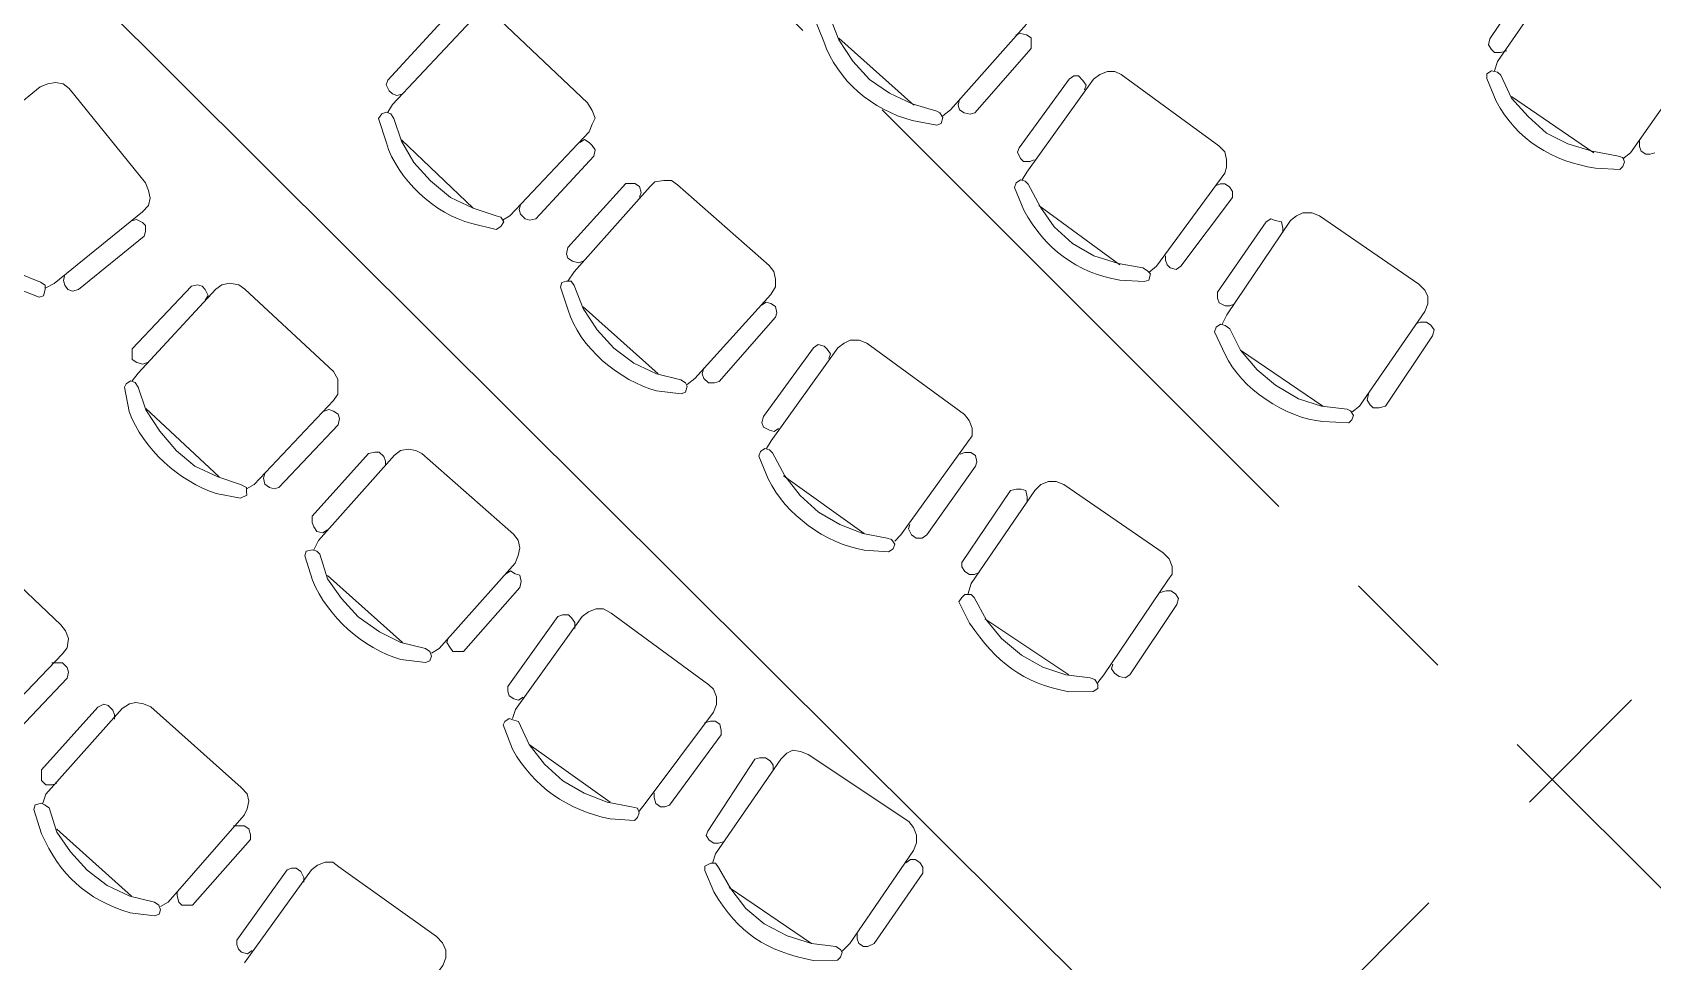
# Model space of a CAD drawing. Header units: inches. Extents: x 6322 to 85903, y -36042 to 7673.
# Drawn here: x 63292.6 to 63473, y 5198.3 to 5301.8 of the extents above; entities that cross this region are included whole.
import ezdxf

# ---------------------------------------------------------------- set-up
doc = ezdxf.new("R2010")
doc.units = ezdxf.units.IN
doc.header["$LTSCALE"] = 10
doc.linetypes.add('Amconstr', pattern=[9999, 9999, 0])
doc.linetypes.add('CENTER', pattern=[2, 1.25, -0.25, 0.25, -0.25])
doc.layers.add('FURN', color=6, linetype='Continuous')
doc.layers.add('ROAD CL', color=251, linetype='CENTER')

# ---------------------------------------------------------------- blocks, each defined once
blk = doc.blocks.new('pdf plan')
at = {"color": 7, "linetype": 'Continuous', "lineweight": 5, "true_color": 0x000007}
for p, q in [((638.982, 305.378), (639.181, 304.881)), ((653.57, 304.054), (653.769, 303.558)), ((629.521, 303.227), (629.687, 302.698)), ((641.099, 303.161), (641.629, 303.062)), ((655.919, 302.103), (656.448, 302.07)), ((643.316, 301.706), (643.514, 301.21)), ((631.539, 300.945), (632.069, 300.813)), ((621.648, 299.556), (622.145, 299.357)), ((633.458, 299.556), (633.623, 299.059)), ((645.598, 299.688), (646.127, 299.655)), ((647.649, 298.563), (647.881, 298.067)), ((623.997, 297.405), (624.096, 296.876)), ((635.542, 297.306), (636.071, 297.24)), ((649.998, 296.612), (650.56, 296.578)), ((637.758, 295.884), (637.957, 295.388)), ((625.982, 295.09), (626.511, 294.991)), ((627.901, 293.734), (628.066, 293.204)), ((640.041, 293.833), (640.57, 293.8)), ((642.092, 292.708), (642.323, 292.245)), ((629.985, 291.484), (630.514, 291.418)), ((644.473, 290.756), (645.003, 290.756)), ((632.201, 290.062), (632.399, 289.532)), ((622.012, 288.242), (622.178, 287.713)), ((634.516, 288.011), (635.046, 287.978)), ((636.567, 286.886), (636.766, 286.423)), ((624.096, 285.993), (624.626, 285.927)), ((638.916, 284.934), (639.445, 284.934))]:
    blk.add_line(p, q, dxfattribs=at)
for points in [[(654.662, 306.436), (653.637, 304.915), (653.637, 304.915)], [(653.802, 304.418), (655.224, 306.469), (655.224, 306.469)], [(630.977, 305.411), (629.72, 304.054), (629.72, 304.054)], [(631.539, 305.345), (629.819, 303.525), (629.819, 303.525)], [(632.366, 301.11), (634.086, 302.93), (634.153, 303.095), (634.219, 303.227), (634.153, 303.393), (634.053, 303.558), (632.168, 305.345), (632.002, 305.444), (631.837, 305.477), (631.672, 305.444), (631.539, 305.345)], [(639.313, 305.411), (639.512, 304.915), (639.809, 304.451), (640.173, 304.054), (640.603, 303.757), (641.099, 303.525), (641.629, 303.36)], [(643.58, 305.245), (641.926, 303.393), (641.926, 303.393)], [(641.132, 303.492), (639.512, 304.948), (639.512, 304.948)], [(643.68, 304.716), (643.68, 304.815), (643.68, 304.948), (643.58, 305.014), (643.448, 305.047), (643.349, 305.014)], [(653.637, 304.915), (653.603, 304.782), (653.67, 304.683), (653.736, 304.617), (653.868, 304.617), (654, 304.65)], [(643.68, 304.716), (642.456, 303.327), (642.456, 303.327)], [(658.102, 304.451), (656.68, 302.434), (656.68, 302.434)], [(644.837, 303.823), (644.87, 303.922), (644.804, 304.021), (644.705, 304.121), (644.606, 304.121), (644.507, 304.054)], [(646.392, 299.986), (647.881, 302.004), (647.914, 302.136), (647.914, 302.301), (647.881, 302.467), (647.748, 302.599), (645.631, 304.154), (645.499, 304.22), (645.334, 304.22), (645.168, 304.154), (645.036, 304.054)], [(653.868, 304.121), (653.802, 304.187), (653.67, 304.22), (653.57, 304.154), (653.57, 304.054)], [(653.802, 304.418), (653.736, 304.22), (653.736, 304.22)], [(653.868, 304.121), (654.1, 303.624), (654.464, 303.227), (654.861, 302.864), (655.324, 302.632), (655.853, 302.467), (656.382, 302.367)], [(620.259, 302.367), (622.178, 303.922), (622.178, 303.922)], [(622.806, 303.889), (622.674, 303.988), (622.509, 304.021), (622.343, 303.988), (622.178, 303.922)], [(622.806, 303.889), (624.46, 301.838), (624.46, 301.838)], [(629.72, 304.054), (629.687, 303.955), (629.753, 303.823), (629.819, 303.757), (629.918, 303.724), (630.051, 303.757)], [(644.507, 304.054), (643.415, 302.566), (643.415, 302.566)], [(645.036, 304.054), (643.58, 302.037), (643.58, 302.037)], [(629.819, 303.525), (629.72, 303.36), (629.72, 303.36)], [(641.761, 303.261), (641.926, 303.393), (641.926, 303.393)], [(642.125, 303.624), (642.092, 303.492), (642.125, 303.393), (642.224, 303.327), (642.356, 303.294), (642.456, 303.327)], [(655.886, 302.434), (654.1, 303.657), (654.1, 303.657)], [(629.852, 303.227), (629.786, 303.327), (629.687, 303.36), (629.588, 303.327), (629.521, 303.227)], [(629.852, 303.227), (630.018, 302.731), (630.282, 302.268), (630.646, 301.871), (631.076, 301.507), (631.572, 301.276), (632.069, 301.11)], [(641.629, 303.062), (641.728, 303.095), (641.761, 303.227), (641.695, 303.327), (641.629, 303.36)], [(630.018, 302.764), (631.572, 301.276), (631.572, 301.276)], [(634.186, 302.4), (634.219, 302.533), (634.153, 302.632), (634.086, 302.698), (633.987, 302.764), (633.888, 302.698)], [(656.878, 302.698), (656.878, 302.566), (656.911, 302.467), (657.011, 302.4), (657.11, 302.4), (657.209, 302.434)], [(634.186, 302.4), (632.929, 301.044), (632.929, 301.044)], [(643.415, 302.566), (643.382, 302.467), (643.448, 302.334), (643.514, 302.268), (643.646, 302.268), (643.746, 302.301)], [(656.448, 302.07), (656.515, 302.136), (656.548, 302.235), (656.515, 302.334), (656.382, 302.367)], [(656.515, 302.301), (656.68, 302.434), (656.68, 302.434)], [(620.226, 302.07), (620.358, 301.54), (620.557, 301.044), (620.855, 300.581), (621.218, 300.217), (621.682, 299.886), (622.178, 299.688)], [(643.58, 302.037), (643.481, 301.871), (643.481, 301.871)], [(624.394, 301.21), (624.526, 301.342), (624.559, 301.507), (624.526, 301.673), (624.46, 301.838)], [(634.88, 301.805), (633.623, 300.416), (633.623, 300.416)], [(633.756, 299.886), (635.41, 301.739), (635.41, 301.739)], [(635.178, 301.507), (635.211, 301.607), (635.178, 301.739), (635.079, 301.805), (634.98, 301.805), (634.88, 301.805)], [(636.005, 301.772), (635.873, 301.871), (635.707, 301.871), (635.509, 301.838), (635.41, 301.739)], [(636.005, 301.772), (637.99, 300.019), (637.99, 300.019)], [(643.613, 301.772), (643.547, 301.838), (643.448, 301.871), (643.349, 301.805), (643.316, 301.706)], [(643.613, 301.772), (643.878, 301.276), (644.176, 300.846), (644.573, 300.482), (645.036, 300.217), (645.565, 300.052), (646.094, 299.953)], [(648.046, 301.474), (648.046, 301.607), (647.98, 301.706), (647.881, 301.772), (647.781, 301.772), (647.682, 301.739)], [(632.598, 301.342), (632.565, 301.243), (632.598, 301.143), (632.697, 301.044), (632.796, 301.011), (632.929, 301.044)], [(643.845, 301.309), (645.598, 300.019), (645.598, 300.019)], [(648.046, 301.474), (646.921, 299.986), (646.921, 299.986)], [(624.394, 301.21), (622.475, 299.655), (622.475, 299.655)], [(624.427, 300.68), (624.46, 300.78), (624.46, 300.912), (624.394, 300.978), (624.262, 301.044), (624.163, 301.011)], [(632.069, 300.813), (632.168, 300.879), (632.234, 300.978), (632.168, 301.077), (632.069, 301.11)], [(632.201, 301.011), (632.366, 301.11), (632.366, 301.11)], [(648.774, 300.945), (647.715, 299.423), (647.715, 299.423)], [(647.914, 298.927), (649.303, 300.978), (649.303, 300.978)], [(649.138, 300.713), (649.138, 300.813), (649.105, 300.945), (648.972, 300.978), (648.873, 301.011), (648.774, 300.945)], [(649.932, 301.077), (649.766, 301.143), (649.568, 301.143), (649.435, 301.077), (649.303, 300.978)], [(649.932, 301.077), (652.082, 299.589), (652.082, 299.589)], [(624.427, 300.68), (623.005, 299.523), (623.005, 299.523)], [(633.623, 300.416), (633.59, 300.283), (633.623, 300.184), (633.723, 300.118), (633.855, 300.085), (633.954, 300.118)], [(646.591, 300.217), (646.591, 300.118), (646.624, 300.019), (646.69, 299.953), (646.822, 299.919), (646.921, 299.986)], [(633.756, 299.886), (633.623, 299.688), (633.623, 299.688)], [(638.023, 299.39), (638.122, 299.556), (638.122, 299.721), (638.089, 299.886), (637.99, 300.019)], [(646.127, 299.655), (646.227, 299.688), (646.26, 299.82), (646.194, 299.886), (646.094, 299.953)], [(646.227, 299.853), (646.392, 299.986), (646.392, 299.986)], [(622.145, 299.357), (622.244, 299.39), (622.277, 299.523), (622.277, 299.622), (622.178, 299.688)], [(622.277, 299.556), (622.475, 299.655), (622.475, 299.655)], [(622.707, 299.853), (622.674, 299.721), (622.707, 299.622), (622.773, 299.523), (622.872, 299.489), (623.005, 299.523)], [(625.453, 299.589), (624.163, 298.232), (624.163, 298.232)], [(625.982, 299.523), (624.295, 297.703), (624.295, 297.703)], [(625.75, 299.291), (625.816, 299.39), (625.75, 299.523), (625.684, 299.589), (625.585, 299.622), (625.453, 299.589)], [(626.809, 295.288), (628.529, 297.108), (628.628, 297.24), (628.628, 297.405), (628.628, 297.571), (628.529, 297.736), (626.61, 299.523), (626.478, 299.622), (626.28, 299.655), (626.114, 299.622), (625.982, 299.523)], [(633.756, 299.589), (633.689, 299.688), (633.59, 299.688), (633.491, 299.655), (633.458, 299.556)], [(633.756, 299.589), (633.954, 299.092), (634.252, 298.629), (634.616, 298.232), (635.046, 297.902), (635.542, 297.67), (636.071, 297.538)], [(652.214, 298.993), (652.28, 299.159), (652.28, 299.324), (652.214, 299.456), (652.082, 299.589)], [(638.023, 299.39), (636.369, 297.571), (636.369, 297.571)], [(638.122, 298.894), (638.155, 298.993), (638.122, 299.126), (638.023, 299.192), (637.924, 299.225), (637.824, 299.159)], [(647.715, 299.423), (647.715, 299.291), (647.748, 299.192), (647.881, 299.126), (647.98, 299.126), (648.079, 299.159)], [(635.575, 297.67), (633.954, 299.126), (633.954, 299.126)], [(638.122, 298.894), (636.898, 297.505), (636.898, 297.505)], [(647.914, 298.927), (647.815, 298.729), (647.815, 298.729)], [(652.214, 298.993), (650.792, 296.942), (650.792, 296.942)], [(647.98, 298.629), (647.881, 298.696), (647.781, 298.729), (647.682, 298.662), (647.649, 298.563)], [(647.98, 298.629), (648.211, 298.166), (648.575, 297.736), (648.972, 297.405), (649.469, 297.108), (649.965, 296.942), (650.527, 296.876)], [(652.38, 298.464), (651.354, 296.942), (651.354, 296.942)], [(652.38, 298.464), (652.413, 298.596), (652.346, 298.696), (652.247, 298.762), (652.115, 298.762), (652.016, 298.729)], [(624.163, 298.232), (624.163, 298.1), (624.163, 298.001), (624.262, 297.935), (624.394, 297.902), (624.493, 297.935)], [(638.949, 298.232), (637.858, 296.744), (637.858, 296.744)], [(639.478, 298.232), (638.023, 296.215), (638.023, 296.215)], [(639.28, 298.001), (639.313, 298.1), (639.247, 298.199), (639.181, 298.265), (639.048, 298.299), (638.949, 298.232)], [(640.835, 294.164), (642.29, 296.181), (642.389, 296.314), (642.389, 296.479), (642.323, 296.645), (642.224, 296.777), (640.107, 298.332), (639.942, 298.398), (639.743, 298.398), (639.611, 298.332), (639.478, 298.232)], [(649.998, 296.942), (648.211, 298.166), (648.211, 298.166)], [(636.567, 297.802), (636.534, 297.67), (636.567, 297.571), (636.667, 297.472), (636.799, 297.472), (636.898, 297.505)], [(624.295, 297.405), (624.229, 297.505), (624.129, 297.538), (624.03, 297.472), (623.997, 297.405)], [(624.295, 297.703), (624.163, 297.538), (624.163, 297.538)], [(624.295, 297.405), (624.46, 296.909), (624.758, 296.446), (625.122, 296.016), (625.519, 295.685), (626.015, 295.454), (626.511, 295.288)], [(636.071, 297.24), (636.17, 297.273), (636.204, 297.405), (636.17, 297.472), (636.071, 297.538)], [(636.204, 297.439), (636.369, 297.571), (636.369, 297.571)], [(650.99, 297.207), (650.957, 297.075), (651.023, 296.975), (651.089, 296.909), (651.222, 296.909), (651.354, 296.942)], [(624.46, 296.942), (626.048, 295.454), (626.048, 295.454)], [(628.628, 296.578), (628.661, 296.711), (628.628, 296.81), (628.529, 296.876), (628.43, 296.909), (628.331, 296.876)], [(637.858, 296.744), (637.824, 296.612), (637.858, 296.512), (637.99, 296.446), (638.089, 296.413), (638.188, 296.479)], [(650.56, 296.578), (650.626, 296.645), (650.659, 296.744), (650.593, 296.843), (650.527, 296.876)], [(650.626, 296.81), (650.792, 296.942), (650.792, 296.942)], [(628.628, 296.578), (627.338, 295.222), (627.338, 295.222)], [(630.448, 295.95), (630.315, 296.016), (630.15, 296.049), (629.985, 296.016), (629.852, 295.917)], [(638.056, 295.95), (637.99, 296.016), (637.891, 296.049), (637.791, 295.983), (637.758, 295.884)], [(638.023, 296.215), (637.924, 296.049), (637.924, 296.049)], [(629.29, 295.95), (628.066, 294.594), (628.066, 294.594)], [(628.198, 294.064), (629.852, 295.917), (629.852, 295.917)], [(629.654, 295.685), (629.654, 295.785), (629.621, 295.884), (629.521, 295.983), (629.422, 295.983), (629.29, 295.95)], [(630.448, 295.95), (632.432, 294.197), (632.432, 294.197)], [(638.056, 295.95), (638.321, 295.454), (638.651, 295.024), (639.048, 294.66), (639.512, 294.395), (640.008, 294.197), (640.537, 294.097)], [(642.456, 295.652), (641.397, 294.164), (641.397, 294.164)], [(642.456, 295.652), (642.489, 295.751), (642.456, 295.884), (642.356, 295.95), (642.224, 295.95), (642.125, 295.917)], [(627.04, 295.52), (627.007, 295.421), (627.04, 295.288), (627.14, 295.222), (627.239, 295.189), (627.338, 295.222)], [(638.288, 295.454), (640.041, 294.197), (640.041, 294.197)], [(644.374, 295.255), (644.209, 295.321), (644.043, 295.321), (643.878, 295.255), (643.746, 295.123)], [(626.511, 294.991), (626.643, 295.057), (626.643, 295.123), (626.643, 295.222), (626.511, 295.288)], [(626.643, 295.189), (626.809, 295.288), (626.809, 295.288)], [(643.216, 295.123), (642.158, 293.568), (642.158, 293.568)], [(642.356, 293.105), (643.746, 295.123), (643.746, 295.123)], [(643.58, 294.891), (643.58, 294.991), (643.547, 295.123), (643.448, 295.156), (643.349, 295.156), (643.216, 295.123)], [(644.374, 295.255), (646.524, 293.767), (646.524, 293.767)], [(628.066, 294.594), (628.066, 294.461), (628.099, 294.362), (628.165, 294.263), (628.297, 294.23), (628.397, 294.296)], [(641.033, 294.395), (641, 294.296), (641.066, 294.164), (641.166, 294.097), (641.298, 294.097), (641.397, 294.164)], [(620.921, 289.83), (622.641, 291.616), (622.74, 291.749), (622.773, 291.947), (622.707, 292.113), (622.608, 292.245), (620.689, 294.064), (620.557, 294.131), (620.391, 294.164), (620.226, 294.097), (620.094, 294.031)], [(628.198, 294.064), (628.099, 293.866), (628.099, 293.866)], [(632.466, 293.568), (632.532, 293.734), (632.565, 293.899), (632.532, 294.064), (632.432, 294.197)], [(640.57, 293.8), (640.669, 293.866), (640.702, 293.965), (640.636, 294.064), (640.537, 294.097)], [(640.702, 294.031), (640.835, 294.164), (640.835, 294.164)], [(628.231, 293.767), (628.165, 293.833), (628.066, 293.866), (627.934, 293.833), (627.901, 293.734)], [(628.231, 293.767), (628.397, 293.237), (628.694, 292.807), (629.058, 292.41), (629.521, 292.08), (629.985, 291.848), (630.514, 291.716)], [(632.466, 293.568), (630.812, 291.716), (630.812, 291.716)], [(642.158, 293.568), (642.158, 293.469), (642.224, 293.37), (642.323, 293.304), (642.423, 293.304), (642.522, 293.337)], [(646.624, 293.171), (646.723, 293.304), (646.723, 293.469), (646.657, 293.634), (646.524, 293.767)], [(630.018, 291.848), (628.397, 293.304), (628.397, 293.304)], [(632.565, 293.039), (632.598, 293.171), (632.565, 293.304), (632.466, 293.337), (632.366, 293.403), (632.267, 293.337)], [(632.565, 293.039), (631.341, 291.65), (631.341, 291.65)], [(642.423, 292.807), (642.356, 292.873), (642.224, 292.873), (642.158, 292.807), (642.092, 292.708)], [(642.356, 293.105), (642.29, 292.873), (642.29, 292.873)], [(646.624, 293.171), (645.234, 291.12), (645.234, 291.12)], [(646.822, 292.642), (646.855, 292.774), (646.789, 292.873), (646.69, 292.94), (646.591, 292.94), (646.458, 292.907)], [(635.277, 288.342), (636.766, 290.326), (636.832, 290.492), (636.832, 290.657), (636.766, 290.823), (636.667, 290.922), (634.55, 292.477), (634.384, 292.576), (634.219, 292.576), (634.053, 292.51), (633.921, 292.41)], [(642.423, 292.807), (642.687, 292.311), (643.018, 291.914), (643.448, 291.55), (643.911, 291.286), (644.407, 291.12), (644.937, 291.054)], [(646.822, 292.642), (645.797, 291.12), (645.797, 291.12)], [(633.392, 292.41), (632.3, 290.889), (632.3, 290.889)], [(633.921, 292.41), (632.466, 290.393), (632.466, 290.393)], [(633.756, 292.146), (633.756, 292.278), (633.689, 292.377), (633.623, 292.443), (633.491, 292.443), (633.392, 292.41)], [(644.473, 291.12), (642.654, 292.344), (642.654, 292.344)], [(631.01, 291.947), (630.977, 291.848), (631.043, 291.749), (631.109, 291.65), (631.242, 291.65), (631.341, 291.65)], [(630.514, 291.418), (630.613, 291.451), (630.646, 291.55), (630.613, 291.65), (630.514, 291.716)], [(630.646, 291.616), (630.812, 291.716), (630.812, 291.716)], [(622.74, 291.087), (621.45, 289.731), (621.45, 289.731)], [(622.74, 291.087), (622.773, 291.22), (622.74, 291.319), (622.641, 291.418), (622.542, 291.418), (622.409, 291.418)], [(645.102, 290.955), (645.234, 291.12), (645.234, 291.12)], [(645.433, 291.352), (645.4, 291.253), (645.466, 291.153), (645.565, 291.087), (645.697, 291.054), (645.797, 291.12)], [(632.3, 290.889), (632.3, 290.789), (632.333, 290.69), (632.432, 290.624), (632.532, 290.591), (632.631, 290.657)], [(645.003, 290.756), (645.102, 290.823), (645.102, 290.922), (645.036, 291.021), (644.937, 291.054)], [(623.402, 290.459), (622.178, 289.102), (622.178, 289.102)], [(622.277, 288.573), (623.931, 290.426), (623.931, 290.426)], [(623.766, 290.194), (623.766, 290.293), (623.732, 290.393), (623.633, 290.492), (623.534, 290.525), (623.402, 290.459)], [(624.559, 290.459), (624.394, 290.525), (624.229, 290.558), (624.096, 290.525), (623.931, 290.426)], [(624.559, 290.459), (626.511, 288.705), (626.511, 288.705)], [(632.466, 290.393), (632.399, 290.194), (632.399, 290.194)], [(632.532, 290.128), (632.432, 290.161), (632.333, 290.194), (632.234, 290.128), (632.201, 290.062)], [(632.532, 290.128), (632.763, 289.632), (633.094, 289.202), (633.491, 288.838), (633.954, 288.573), (634.45, 288.375), (634.98, 288.275)], [(636.931, 289.83), (636.931, 289.929), (636.898, 290.062), (636.799, 290.128), (636.7, 290.128), (636.567, 290.095)], [(636.931, 289.83), (635.807, 288.308), (635.807, 288.308)], [(632.763, 289.632), (634.516, 288.375), (634.516, 288.375)], [(638.056, 289.069), (638.056, 289.169), (637.99, 289.268), (637.891, 289.334), (637.758, 289.334), (637.659, 289.301)], [(638.817, 289.4), (638.651, 289.466), (638.486, 289.499), (638.354, 289.433), (638.221, 289.301)], [(638.817, 289.4), (641, 287.945), (641, 287.945)], [(622.178, 289.102), (622.178, 288.97), (622.178, 288.871), (622.277, 288.772), (622.409, 288.772), (622.509, 288.805)], [(637.659, 289.301), (636.634, 287.746), (636.634, 287.746)], [(636.799, 287.25), (638.221, 289.301), (638.221, 289.301)], [(626.577, 288.11), (626.643, 288.242), (626.677, 288.408), (626.643, 288.573), (626.511, 288.705)], [(622.343, 288.275), (622.244, 288.342), (622.178, 288.375), (622.045, 288.342), (622.012, 288.242)], [(622.277, 288.573), (622.211, 288.375), (622.211, 288.375)], [(622.343, 288.275), (622.509, 287.746), (622.806, 287.316), (623.17, 286.919), (623.6, 286.588), (624.096, 286.357), (624.626, 286.224)], [(635.046, 287.978), (635.112, 288.044), (635.145, 288.143), (635.112, 288.242), (634.98, 288.275)], [(635.145, 288.176), (635.277, 288.342), (635.277, 288.342)], [(635.476, 288.573), (635.476, 288.474), (635.509, 288.342), (635.608, 288.275), (635.707, 288.275), (635.807, 288.308)], [(626.577, 288.11), (624.923, 286.224), (624.923, 286.224)], [(641.099, 287.316), (641.166, 287.481), (641.166, 287.647), (641.099, 287.812), (641, 287.945)], [(624.129, 286.357), (622.509, 287.812), (622.509, 287.812)], [(626.71, 287.581), (625.453, 286.158), (625.453, 286.158)], [(626.71, 287.581), (626.71, 287.68), (626.677, 287.812), (626.577, 287.878), (626.478, 287.878), (626.346, 287.878)], [(636.634, 287.746), (636.6, 287.647), (636.667, 287.548), (636.766, 287.481), (636.865, 287.481), (636.997, 287.515)], [(636.799, 287.25), (636.733, 287.051), (636.733, 287.051)], [(641.099, 287.316), (639.71, 285.298), (639.71, 285.298)], [(627.504, 286.919), (626.412, 285.397), (626.412, 285.397)], [(628.033, 286.919), (626.577, 284.901), (626.577, 284.901)], [(627.867, 286.654), (627.867, 286.754), (627.801, 286.886), (627.702, 286.952), (627.603, 286.952), (627.504, 286.919)], [(629.389, 282.85), (630.878, 284.835), (630.944, 285.001), (630.944, 285.166), (630.878, 285.331), (630.745, 285.464), (628.628, 286.985), (628.496, 287.085), (628.331, 287.085), (628.165, 287.018), (628.033, 286.919)], [(636.865, 286.952), (636.799, 287.051), (636.7, 287.051), (636.567, 286.985), (636.567, 286.886)], [(636.865, 286.952), (637.13, 286.489), (637.461, 286.059), (637.858, 285.728), (638.354, 285.464), (638.883, 285.298), (639.412, 285.232)], [(641.298, 286.82), (641.298, 286.952), (641.232, 287.051), (641.132, 287.118), (641.033, 287.118), (640.934, 287.051)], [(638.883, 285.298), (637.097, 286.522), (637.097, 286.522)], [(641.298, 286.82), (640.239, 285.298), (640.239, 285.298)], [(624.626, 285.927), (624.725, 285.96), (624.758, 286.059), (624.725, 286.158), (624.626, 286.224)], [(624.758, 286.125), (624.923, 286.224), (624.923, 286.224)], [(625.122, 286.456), (625.122, 286.357), (625.155, 286.224), (625.221, 286.158), (625.353, 286.158), (625.453, 286.158)], [(639.875, 285.53), (639.875, 285.397), (639.908, 285.298), (640.008, 285.232), (640.107, 285.232), (640.239, 285.298)], [(626.412, 285.397), (626.412, 285.298), (626.445, 285.199), (626.511, 285.133), (626.643, 285.1), (626.743, 285.166)], [(639.445, 284.934), (639.512, 285.001), (639.545, 285.1), (639.512, 285.166), (639.412, 285.232)], [(639.545, 285.133), (639.71, 285.298), (639.71, 285.298)]]:
    blk.add_lwpolyline(points, dxfattribs=at)
at = {"color": 7, "linetype": 'Continuous', "lineweight": -2, "true_color": 0x000007}
for points in [[(656.68, 290.558), (654.464, 288.342), (654.464, 288.342)], [(652.28, 286.158), (641.265, 275.143), (641.265, 275.143)]]:
    blk.add_lwpolyline(points, dxfattribs=at)
at = {"color": 7, "linetype": 'Continuous', "lineweight": 5, "true_color": 0x000007}
for points in [[(639.181, 304.881), (639.478, 304.021), (640.239, 303.393), (641.099, 303.161)], [(653.769, 303.558), (654.199, 302.731), (654.993, 302.235), (655.919, 302.103)], [(629.687, 302.698), (629.918, 301.904), (630.745, 301.143), (631.539, 300.945)], [(643.514, 301.21), (643.977, 300.383), (644.639, 299.853), (645.598, 299.688)], [(633.623, 299.059), (633.855, 298.265), (634.748, 297.505), (635.542, 297.306)], [(647.881, 298.067), (648.211, 297.339), (649.204, 296.678), (649.998, 296.612)], [(624.096, 296.876), (624.394, 296.049), (625.188, 295.354), (625.982, 295.09)], [(637.957, 295.388), (638.354, 294.594), (639.181, 293.998), (640.041, 293.833)], [(628.066, 293.204), (628.397, 292.41), (629.158, 291.716), (629.985, 291.484)], [(642.323, 292.245), (642.919, 291.385), (643.448, 290.955), (644.473, 290.756)], [(632.399, 289.532), (632.862, 288.705), (633.59, 288.209), (634.516, 288.011)], [(622.178, 287.713), (622.575, 286.82), (623.137, 286.291), (624.096, 285.993)], [(636.766, 286.423), (637.295, 285.53), (637.891, 285.133), (638.916, 284.934)]]:
    blk.add_open_spline(points, degree=3, dxfattribs=at)
at = {"layer": 'FURN', "linetype": 'Amconstr', "lineweight": 25}
blk.add_lwpolyline([(611.36, 317.881), (647.714, 281.526)], dxfattribs=at)

msp = doc.modelspace()

# ---------------------------------------------------------------- linework, layer by layer
at = {"layer": 'ROAD CL', "ltscale": 5}
msp.add_lwpolyline([(63714.24786, 4966.19694), (62936.78765, 5743.65715), (60915.76724, 5743.65715)], dxfattribs=at)

# ---------------------------------------------------------------- block references
at = {"linetype": 'Amconstr', "lineweight": 25, "xscale": 5.131858713091743, "yscale": 5.131858713091743, "zscale": 5.131858713091743, "rotation": 0.100856521769071}
msp.add_blockref('pdf plan', (60103.28593, 3730.46186), dxfattribs=at)

doc.saveas('drawing.dxf')
